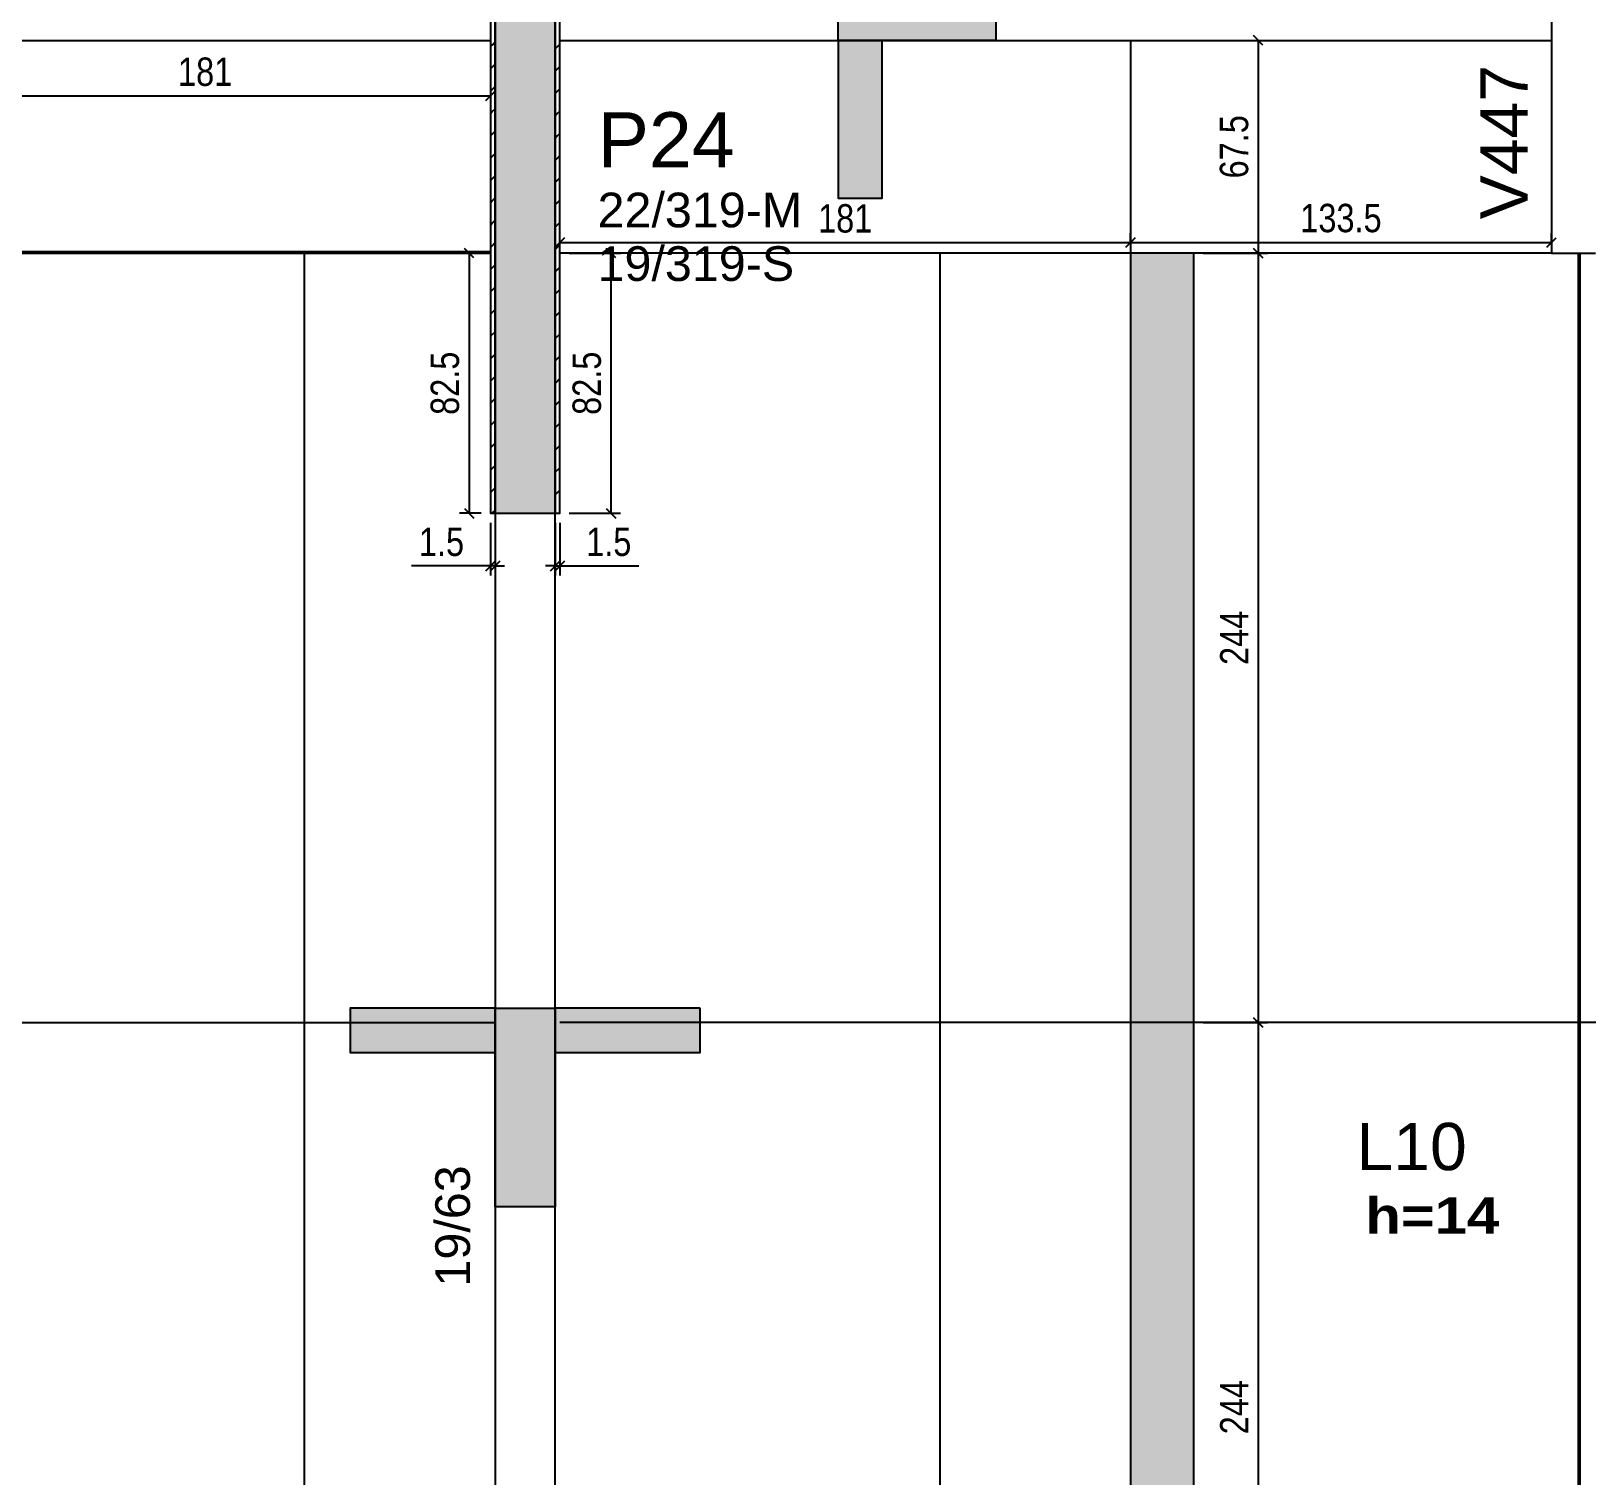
# Model space of a CAD drawing. Extents: x 3022 to 8661, y -614 to 3008.
# Drawn here: x 3818.4 to 4311.8, y 809 to 1267.2 of the extents above; entities that cross this region are included whole.
import ezdxf

# ---------------------------------------------------------------- set-up
doc = ezdxf.new("R2010")
doc.units = 0
doc.header["$PDMODE"] = 34
for name, color, linetype in [('COTA', 241, 'Continuous'), ('MTH-DIM-PILAR', 3, 'Continuous'), ('MTH-DIM-VIGA', 3, 'Continuous'), ('MTH-FACE-VIGA', 7, 'Continuous'), ('MTH-LINHA-SEÇÃO', 16, 'Continuous'), ('MTH-PILAR-SEGUE', 5, 'Continuous'), ('MTH-SOMBRA21', 150, 'Continuous'), ('MTH-SOMBRA25', 253, 'Continuous'), ('MTH-TIT1-PILAR', 5, 'Continuous'), ('MTH-TIT1-VIGA', 5, 'Continuous'), ('MTH-TXT-NEGRITO', 5, 'Continuous'), ('Painéis', 200, 'Continuous')]:
    doc.layers.add(name, color=color, linetype=linetype)
doc.layers.add('Hachura', color=251, linetype='Continuous', lineweight=9)
doc.styles.add('COTA TECNICA-50', font='techl___.ttf', dxfattribs={"height": 9})
doc.styles.add('TQS_ARIAL', font='arial.ttf')
doc.styles.add('TQS_ARIAL_BLACK', font='ariblk.ttf')
doc.dimstyles.new('COTA PAINEL-50', dxfattribs={"dimtxt": 9, "dimasz": 3, "dimexe": 3, "dimexo": 3, "dimgap": 3, "dimtad": 1, "dimdec": 1, "dimzin": 12, "dimdsep": 46, "dimtxsty": 'COTA TECNICA-50', "dimblk1": 'OBLIQUE', "dimblk2": 'OBLIQUE', "dimsah": 1, "dimcen": 0.9, "dimclrd": 4, "dimclre": 4, "dimclrt": 240, "dimadec": 1, "dimazin": 3, "dimtfac": 1, "dimtdec": 1, "dimtmove": 0, "dimatfit": 3, "dimfxl": 1, "dimtolj": 1, "dimtzin": 12, "dimarcsym": 0})

# ---------------------------------------------------------------- blocks, each defined once
blk = doc.blocks.new('_Oblique')
at = {"color": 0, "linetype": 'ByBlock', "lineweight": -2}
blk.add_line((-0.5, -0.5), (0.5, 0.5), dxfattribs=at)
blk = doc.blocks.new('*D74')
at = {"layer": 'COTA', "color": 4, "lineweight": -2, "transparency": 16777216}
for p, q in [((3783.08, 1261.25), (3783.08, 1243.66)), ((3964.08, 1261.25), (3964.08, 1243.66)), ((3783.08, 1246.66), (3964.08, 1246.66))]:
    blk.add_line(p, q, dxfattribs=at)
at = {"layer": 'Defpoints', "color": 0, "transparency": 16777216}
for p in [(3783.08, 1264.25), (3964.08, 1264.25), (3964.08, 1246.66)]:
    blk.add_point(p, dxfattribs=at)
at = {"layer": 'COTA', "color": 4, "lineweight": -2, "transparency": 16777216, "xscale": 3, "yscale": 3, "zscale": 3, "rotation": 180}
blk.add_blockref('_Oblique', (3783.08, 1246.66), dxfattribs=at)
at = {"layer": 'COTA', "color": 4, "lineweight": -2, "transparency": 16777216, "xscale": 3, "yscale": 3, "zscale": 3}
blk.add_blockref('_Oblique', (3964.08, 1246.66), dxfattribs=at)
at = {"layer": 'COTA', "color": 240, "transparency": 16777216, "insert": (3873.58, 1254.25), "char_height": 9, "attachment_point": 5, "style": 'COTA TECNICA-50'}
blk.add_mtext('\\A1;181', dxfattribs=at)
blk = doc.blocks.new('*D64')
at = {"layer": 'COTA', "color": 4, "lineweight": -2, "transparency": 16777216}
for p, q in [((3961.08, 1196.75), (3954.29, 1196.75)), ((3957.29, 1196.75), (3957.29, 1114.25)), ((3961.08, 1114.25), (3954.29, 1114.25))]:
    blk.add_line(p, q, dxfattribs=at)
at = {"layer": 'Defpoints', "color": 0, "transparency": 16777216}
for p in [(3964.08, 1196.75), (3957.29, 1114.25), (3964.08, 1114.25)]:
    blk.add_point(p, dxfattribs=at)
at = {"layer": 'COTA', "color": 4, "lineweight": -2, "transparency": 16777216, "xscale": 3, "yscale": 3, "zscale": 3}
for p, rotation in [((3957.29, 1196.75), 90), ((3957.29, 1114.25), 270)]:
    blk.add_blockref('_Oblique', p, dxfattribs=dict(at, rotation=rotation))
at = {"layer": 'COTA', "color": 240, "transparency": 16777216, "insert": (3949.67, 1155.5), "char_height": 9, "attachment_point": 5, "rotation": 90, "style": 'COTA TECNICA-50'}
blk.add_mtext('\\A1;82.5', dxfattribs=at)
blk = doc.blocks.new('*D55')
at = {"layer": 'COTA', "color": 4, "lineweight": -2, "transparency": 16777216}
for p, q in [((3964.08, 1111.25), (3964.08, 1094.56)), ((3965.58, 1111.25), (3965.58, 1094.56)), ((3964.08, 1097.56), (3939.02, 1097.56)), ((3965.58, 1097.56), (3964.08, 1097.56)), ((3965.58, 1097.56), (3968.58, 1097.56))]:
    blk.add_line(p, q, dxfattribs=at)
at = {"layer": 'Defpoints', "color": 0, "transparency": 16777216}
for p in [(3964.08, 1114.25), (3965.58, 1114.25), (3964.08, 1097.56)]:
    blk.add_point(p, dxfattribs=at)
at = {"layer": 'COTA', "color": 4, "lineweight": -2, "transparency": 16777216, "xscale": 3, "yscale": 3, "zscale": 3}
blk.add_blockref('_Oblique', (3964.08, 1097.56), dxfattribs=at)
at = {"layer": 'COTA', "color": 4, "lineweight": -2, "transparency": 16777216, "xscale": 3, "yscale": 3, "zscale": 3, "rotation": 180}
blk.add_blockref('_Oblique', (3965.58, 1097.56), dxfattribs=at)
at = {"layer": 'COTA', "color": 240, "transparency": 16777216, "insert": (3948.55, 1105.16), "char_height": 9, "attachment_point": 5, "style": 'COTA TECNICA-50'}
blk.add_mtext('\\A1;1.5', dxfattribs=at)
blk = doc.blocks.new('*D266')
at = {"layer": 'COTA', "color": 4, "lineweight": -2, "transparency": 16777216}
for p, q in [((4170.08, 1264.25), (4210.56, 1264.25)), ((4207.56, 1264.25), (4207.56, 1196.75)), ((4190.08, 1196.75), (4210.56, 1196.75))]:
    blk.add_line(p, q, dxfattribs=at)
at = {"layer": 'Defpoints', "color": 0, "transparency": 16777216}
for p in [(4167.08, 1264.25), (4187.08, 1196.75), (4207.56, 1196.75)]:
    blk.add_point(p, dxfattribs=at)
at = {"layer": 'COTA', "color": 4, "lineweight": -2, "transparency": 16777216, "xscale": 3, "yscale": 3, "zscale": 3}
for p, rotation in [((4207.56, 1264.25), 90), ((4207.56, 1196.75), 270)]:
    blk.add_blockref('_Oblique', p, dxfattribs=dict(at, rotation=rotation))
at = {"layer": 'COTA', "color": 240, "transparency": 16777216, "insert": (4199.96, 1230.5), "char_height": 9, "attachment_point": 5, "rotation": 90, "style": 'COTA TECNICA-50'}
blk.add_mtext('\\A1;67.5', dxfattribs=at)
blk = doc.blocks.new('*D267')
at = {"layer": 'COTA', "color": 4, "lineweight": -2, "transparency": 16777216}
for p, q in [((4190.08, 1196.75), (4210.56, 1196.75)), ((4207.56, 1196.75), (4207.56, 952.75)), ((4206.64, 952.75), (4210.56, 952.75))]:
    blk.add_line(p, q, dxfattribs=at)
at = {"layer": 'Defpoints', "color": 0, "transparency": 16777216}
for p in [(4187.08, 1196.75), (4203.64, 952.75), (4207.56, 952.75)]:
    blk.add_point(p, dxfattribs=at)
at = {"layer": 'COTA', "color": 4, "lineweight": -2, "transparency": 16777216, "xscale": 3, "yscale": 3, "zscale": 3}
for p, rotation in [((4207.56, 1196.75), 90), ((4207.56, 952.75), 270)]:
    blk.add_blockref('_Oblique', p, dxfattribs=dict(at, rotation=rotation))
at = {"layer": 'COTA', "color": 240, "transparency": 16777216, "insert": (4199.99, 1074.75), "char_height": 9, "attachment_point": 5, "rotation": 90, "style": 'COTA TECNICA-50'}
blk.add_mtext('\\A1;244', dxfattribs=at)
blk = doc.blocks.new('*D262')
at = {"layer": 'COTA', "color": 4, "lineweight": -2, "transparency": 16777216}
for p, q in [((3986.08, 1199.75), (3986.08, 1203.15)), ((3986.08, 1200.15), (4167.08, 1200.15)), ((4167.08, 1199.75), (4167.08, 1203.15))]:
    blk.add_line(p, q, dxfattribs=at)
at = {"layer": 'Defpoints', "color": 0, "transparency": 16777216}
for p in [(4167.08, 1200.15), (3986.08, 1196.75), (4167.08, 1196.75)]:
    blk.add_point(p, dxfattribs=at)
at = {"layer": 'COTA', "color": 4, "lineweight": -2, "transparency": 16777216, "xscale": 3, "yscale": 3, "zscale": 3, "rotation": 180}
blk.add_blockref('_Oblique', (3986.08, 1200.15), dxfattribs=at)
at = {"layer": 'COTA', "color": 4, "lineweight": -2, "transparency": 16777216, "xscale": 3, "yscale": 3, "zscale": 3}
blk.add_blockref('_Oblique', (4167.08, 1200.15), dxfattribs=at)
at = {"layer": 'COTA', "color": 240, "transparency": 16777216, "insert": (4076.58, 1207.73), "char_height": 9, "attachment_point": 5, "style": 'COTA TECNICA-50'}
blk.add_mtext('\\A1;181', dxfattribs=at)
blk = doc.blocks.new('*D263')
at = {"layer": 'COTA', "color": 4, "lineweight": -2, "transparency": 16777216}
for p, q in [((4167.08, 1199.75), (4167.08, 1203.15)), ((4167.08, 1200.15), (4300.58, 1200.15)), ((4300.58, 1199.75), (4300.58, 1203.15))]:
    blk.add_line(p, q, dxfattribs=at)
at = {"layer": 'Defpoints', "color": 0, "transparency": 16777216}
for p in [(4300.58, 1200.15), (4167.08, 1196.75), (4300.58, 1196.75)]:
    blk.add_point(p, dxfattribs=at)
at = {"layer": 'COTA', "color": 4, "lineweight": -2, "transparency": 16777216, "xscale": 3, "yscale": 3, "zscale": 3, "rotation": 180}
blk.add_blockref('_Oblique', (4167.08, 1200.15), dxfattribs=at)
at = {"layer": 'COTA', "color": 4, "lineweight": -2, "transparency": 16777216, "xscale": 3, "yscale": 3, "zscale": 3}
blk.add_blockref('_Oblique', (4300.58, 1200.15), dxfattribs=at)
at = {"layer": 'COTA', "color": 240, "transparency": 16777216, "insert": (4233.83, 1207.84), "char_height": 9, "attachment_point": 5, "style": 'COTA TECNICA-50'}
blk.add_mtext('\\A1;133.5', dxfattribs=at)
blk = doc.blocks.new('*D264')
at = {"layer": 'COTA', "color": 4, "lineweight": -2, "transparency": 16777216}
for p, q in [((3989.08, 1196.75), (4005.29, 1196.75)), ((4002.29, 1196.75), (4002.29, 1114.25)), ((3989.08, 1114.25), (4005.29, 1114.25))]:
    blk.add_line(p, q, dxfattribs=at)
at = {"layer": 'Defpoints', "color": 0, "transparency": 16777216}
for p in [(3986.08, 1196.75), (3986.08, 1114.25), (4002.29, 1114.25)]:
    blk.add_point(p, dxfattribs=at)
at = {"layer": 'COTA', "color": 4, "lineweight": -2, "transparency": 16777216, "xscale": 3, "yscale": 3, "zscale": 3}
for p, rotation in [((4002.29, 1196.75), 90), ((4002.29, 1114.25), 270)]:
    blk.add_blockref('_Oblique', p, dxfattribs=dict(at, rotation=rotation))
at = {"layer": 'COTA', "color": 240, "transparency": 16777216, "insert": (3994.67, 1155.5), "char_height": 9, "attachment_point": 5, "rotation": 90, "style": 'COTA TECNICA-50'}
blk.add_mtext('\\A1;82.5', dxfattribs=at)
blk = doc.blocks.new('*D265')
at = {"layer": 'COTA', "color": 4, "lineweight": -2, "transparency": 16777216}
for p, q in [((3984.58, 1111.25), (3984.58, 1094.56)), ((3986.08, 1111.25), (3986.08, 1094.56)), ((3984.58, 1097.56), (3981.58, 1097.56)), ((3984.58, 1097.56), (3986.08, 1097.56)), ((3986.08, 1097.56), (4011.13, 1097.56))]:
    blk.add_line(p, q, dxfattribs=at)
at = {"layer": 'Defpoints', "color": 0, "transparency": 16777216}
for p in [(3984.58, 1114.25), (3986.08, 1114.25), (3986.08, 1097.56)]:
    blk.add_point(p, dxfattribs=at)
at = {"layer": 'COTA', "color": 4, "lineweight": -2, "transparency": 16777216, "xscale": 3, "yscale": 3, "zscale": 3}
blk.add_blockref('_Oblique', (3984.58, 1097.56), dxfattribs=at)
at = {"layer": 'COTA', "color": 4, "lineweight": -2, "transparency": 16777216, "xscale": 3, "yscale": 3, "zscale": 3, "rotation": 180}
blk.add_blockref('_Oblique', (3986.08, 1097.56), dxfattribs=at)
at = {"layer": 'COTA', "color": 240, "transparency": 16777216, "insert": (4001.6, 1105.16), "char_height": 9, "attachment_point": 5, "style": 'COTA TECNICA-50'}
blk.add_mtext('\\A1;1.5', dxfattribs=at)
blk = doc.blocks.new('*D272')
at = {"layer": 'COTA', "color": 4, "lineweight": -2, "transparency": 16777216}
for p, q in [((4190.08, 952.75), (4210.56, 952.75)), ((4207.56, 952.75), (4207.56, 708.75)), ((4190.08, 708.75), (4210.56, 708.75))]:
    blk.add_line(p, q, dxfattribs=at)
at = {"layer": 'Defpoints', "color": 0, "transparency": 16777216}
for p in [(4187.08, 952.75), (4187.08, 708.75), (4207.56, 708.75)]:
    blk.add_point(p, dxfattribs=at)
at = {"layer": 'COTA', "color": 4, "lineweight": -2, "transparency": 16777216, "xscale": 3, "yscale": 3, "zscale": 3}
for p, rotation in [((4207.56, 952.75), 90), ((4207.56, 708.75), 270)]:
    blk.add_blockref('_Oblique', p, dxfattribs=dict(at, rotation=rotation))
at = {"layer": 'COTA', "color": 240, "transparency": 16777216, "insert": (4199.99, 830.75), "char_height": 9, "attachment_point": 5, "rotation": 90, "style": 'COTA TECNICA-50'}
blk.add_mtext('\\A1;244', dxfattribs=at)

msp = doc.modelspace()

# ---------------------------------------------------------------- hatches: boundary and pattern name
at = {"layer": 'Hachura'}
h = msp.add_hatch(color=256, dxfattribs=at)
h.dxf.hatch_style = 1
h.paths.add_polyline_path([(4187.08, 952.75), (4167.08, 952.75), (4167.08, 1196.75), (4187.08, 1196.75)])
h.paths.add_polyline_path([(4187.08, 708.75), (4167.08, 708.75), (4167.08, 952.75), (4187.08, 952.75)])
h.paths.add_polyline_path([(4187.08, 464.75), (4167.08, 464.75), (4167.08, 708.75), (4187.08, 708.75)])
h.paths.add_polyline_path([(4390.08, 464.75), (4370.08, 464.75), (4370.08, 708.75), (4390.08, 708.75)])
h.paths.add_polyline_path([(4390.08, 708.75), (4370.08, 708.75), (4370.08, 952.75), (4390.08, 952.75)])
h.paths.add_polyline_path([(4390.08, 952.75), (4370.08, 952.75), (4370.08, 1196.75), (4390.08, 1196.75)])

# ---------------------------------------------------------------- linework, layer by layer
at = {"layer": 'MTH-FACE-VIGA', "linetype": 'Continuous'}
for p, q in [((4300.58, 1336.75), (4300.58, 1264.25)), ((3425.58, 1264.25), (3964.08, 1264.25)), ((3964.78, 1262.96), (3965.58, 1263.76)), ((3986.08, 1264.25), (4300.58, 1264.25)), ((4300.58, 1264.25), (4300.58, 1210.75)), ((3964.08, 1262.26), (3964.78, 1262.96)), ((3984.58, 1261.54), (3985.27, 1262.24)), ((3985.27, 1262.24), (3986.08, 1263.04)), ((3964.08, 1255.19), (3964.74, 1255.85)), ((3964.74, 1255.85), (3965.58, 1256.69)), ((3984.58, 1254.47), (3985.24, 1255.13)), ((3985.24, 1255.13), (3986.08, 1255.97)), ((3964.08, 1248.11), (3964.71, 1248.75)), ((3964.71, 1248.75), (3965.58, 1249.61)), ((3985.21, 1248.03), (3986.08, 1248.9)), ((3984.58, 1247.4), (3985.21, 1248.03)), ((3964.08, 1241.04), (3964.67, 1241.64)), ((3964.67, 1241.64), (3965.58, 1242.54)), ((3984.58, 1240.33), (3985.17, 1240.93)), ((3985.17, 1240.93), (3986.08, 1241.83)), ((3964.08, 1233.97), (3964.64, 1234.54)), ((3964.64, 1234.54), (3965.58, 1235.47)), ((3984.58, 1233.26), (3985.14, 1233.82)), ((3985.14, 1233.82), (3986.08, 1234.76)), ((3964.08, 1226.9), (3964.61, 1227.43)), ((3964.61, 1227.43), (3965.58, 1228.4)), ((3984.58, 1226.19), (3985.1, 1226.72)), ((3985.1, 1226.72), (3986.08, 1227.69)), ((3964.08, 1219.83), (3964.57, 1220.33)), ((3964.57, 1220.33), (3965.58, 1221.33)), ((3984.58, 1219.12), (3985.07, 1219.61)), ((3985.07, 1219.61), (3986.08, 1220.62)), ((3964.54, 1213.22), (3965.58, 1214.26)), ((3964.08, 1212.76), (3964.54, 1213.22)), ((3984.58, 1212.05), (3985.04, 1212.51)), ((3985.04, 1212.51), (3986.08, 1213.55)), ((4300.58, 1210.75), (4300.58, 1196.75)), ((3964.08, 1205.69), (3964.51, 1206.12)), ((3964.51, 1206.12), (3965.58, 1207.19)), ((3984.58, 1204.97), (3985, 1205.4)), ((3985, 1205.4), (3986.08, 1206.47)), ((3964.47, 1199.02), (3965.58, 1200.12)), ((3984.97, 1198.3), (3986.08, 1199.4)), ((3964.08, 1198.62), (3964.47, 1199.02)), ((3984.58, 1197.9), (3984.97, 1198.3)), ((4300.58, 1196.75), (4314.58, 1196.75)), ((3964.08, 1191.55), (3964.44, 1191.91)), ((3964.44, 1191.91), (3965.58, 1193.05)), ((3984.58, 1190.83), (3984.94, 1191.19)), ((3984.94, 1191.19), (3986.08, 1192.33)), ((3964.08, 1184.47), (3964.41, 1184.81)), ((3964.41, 1184.81), (3965.58, 1185.97)), ((3984.9, 1184.09), (3986.08, 1185.26)), ((3984.58, 1183.76), (3984.9, 1184.09)), ((3964.08, 1177.4), (3964.37, 1177.7)), ((3964.37, 1177.7), (3965.58, 1178.9)), ((3984.58, 1176.69), (3984.87, 1176.99)), ((3984.87, 1176.99), (3986.08, 1178.19)), ((3964.08, 1170.33), (3964.34, 1170.6)), ((3964.34, 1170.6), (3965.58, 1171.83)), ((3984.58, 1169.62), (3984.84, 1169.88)), ((3984.84, 1169.88), (3986.08, 1171.12)), ((3964.31, 1163.49), (3965.58, 1164.76)), ((3964.08, 1163.26), (3964.31, 1163.49)), ((3984.58, 1162.55), (3984.8, 1162.78)), ((3984.8, 1162.78), (3986.08, 1164.05)), ((3964.08, 1156.19), (3964.27, 1156.39)), ((3964.27, 1156.39), (3965.58, 1157.69)), ((3984.58, 1155.48), (3984.77, 1155.67)), ((3984.77, 1155.67), (3986.08, 1156.98)), ((3964.24, 1149.28), (3965.58, 1150.62)), ((3984.74, 1148.57), (3986.08, 1149.91)), ((3964.08, 1149.12), (3964.24, 1149.28)), ((3984.58, 1148.41), (3984.74, 1148.57)), ((3964.08, 1142.05), (3964.21, 1142.18)), ((3964.21, 1142.18), (3965.58, 1143.55)), ((3984.58, 1141.34), (3984.7, 1141.46)), ((3984.7, 1141.46), (3986.08, 1142.84)), ((3964.08, 1134.98), (3964.17, 1135.08)), ((3964.17, 1135.08), (3965.58, 1136.48)), ((3984.67, 1134.36), (3986.08, 1135.76)), ((3984.58, 1134.26), (3984.67, 1134.36)), ((3964.08, 1127.91), (3964.14, 1127.97)), ((3964.14, 1127.97), (3965.58, 1129.41)), ((3984.58, 1127.19), (3984.64, 1127.25)), ((3984.64, 1127.25), (3986.08, 1128.69)), ((3964.08, 1120.84), (3964.11, 1120.87)), ((3964.11, 1120.87), (3965.58, 1122.34)), ((3984.58, 1120.12), (3984.6, 1120.15)), ((3984.6, 1120.15), (3986.08, 1121.62)), ((3964.56, 1114.25), (3965.58, 1115.26)), ((3965.58, 1114.25), (3965.58, 607.75)), ((3984.58, 690.75), (3984.58, 1114.25)), ((3985.78, 1114.25), (3986.08, 1114.55))]:
    msp.add_line(p, q, dxfattribs=at)
for points in [[(3965.58, 1433.25), (3964.08, 1433.25), (3964.08, 1114.25), (3965.58, 1114.25), (3965.58, 1433.25)], [(3986.08, 1433.25), (3984.58, 1433.25), (3984.58, 1114.25), (3986.08, 1114.25), (3986.08, 1433.25)]]:
    msp.add_lwpolyline(points, dxfattribs=at)
at = {"layer": 'MTH-LINHA-SEÇÃO', "linetype": 'Continuous'}
for points in [[(4124.32, 1264.25), (4074.32, 1264.25), (4074.32, 1283.25), (4124.32, 1283.25), (4124.32, 1264.25)], [(4074.32, 1264.25), (4074.32, 1214.25), (4088.32, 1214.25), (4088.32, 1264.25), (4074.32, 1264.25)], [(3965.58, 957.29), (3919.58, 957.29), (3919.58, 943.29), (3965.58, 943.29), (3965.58, 957.29)], [(3965.58, 894.29), (3965.58, 957.29), (3984.58, 957.29), (3984.58, 894.29), (3965.58, 894.29)], [(4030.58, 957.29), (3984.58, 957.29), (3984.58, 943.29), (4030.58, 943.29), (4030.58, 957.29)]]:
    msp.add_lwpolyline(points, dxfattribs=at)
at = {"layer": 'MTH-PILAR-SEGUE', "linetype": 'Continuous'}
msp.add_lwpolyline([(3965.58, 1114.25), (3984.58, 1114.25), (3984.58, 1433.25), (3965.58, 1433.25), (3965.58, 1114.25)], dxfattribs=at)
at = {"layer": 'MTH-SOMBRA21', "linetype": 'Continuous'}
for points in [[(4124.32, 1264.25), (4074.32, 1264.25), (4074.32, 1283.25)], [(4124.32, 1264.25), (4074.32, 1283.25), (4124.32, 1283.25)], [(4124.32, 1264.25), (4124.32, 1283.25), (4124.32, 1264.25)], [(4074.32, 1264.25), (4074.32, 1214.25), (4088.32, 1214.25)], [(4074.32, 1264.25), (4088.32, 1214.25), (4088.32, 1264.25)], [(4074.32, 1264.25), (4088.32, 1264.25), (4074.32, 1264.25)], [(3965.58, 957.29), (3919.58, 957.29), (3919.58, 943.29)], [(3965.58, 957.29), (3919.58, 943.29), (3965.58, 943.29)], [(3965.58, 957.29), (3965.58, 943.29), (3965.58, 957.29)], [(3965.58, 894.29), (3965.58, 957.29), (3984.58, 957.29)], [(3965.58, 894.29), (3984.58, 957.29), (3984.58, 894.29)], [(4030.58, 957.29), (3984.58, 957.29), (3984.58, 943.29)], [(4030.58, 957.29), (3984.58, 943.29), (4030.58, 943.29)], [(4030.58, 957.29), (4030.58, 943.29), (4030.58, 957.29)], [(3965.58, 894.29), (3984.58, 894.29), (3965.58, 894.29)]]:
    msp.add_solid(points, dxfattribs=at)
at = {"layer": 'MTH-SOMBRA25', "linetype": 'Continuous'}
for points in [[(3965.58, 1114.25), (3984.58, 1114.25), (3984.58, 1433.25)], [(3965.58, 1114.25), (3984.58, 1433.25), (3965.58, 1433.25)], [(3965.58, 1114.25), (3965.58, 1433.25), (3965.58, 1114.25)]]:
    msp.add_solid(points, dxfattribs=at)
at = {"layer": 'Painéis'}
for p, q in [((4167.08, 1264.25), (4167.08, 464.75)), ((3425.58, 1197.25), (3964.08, 1197.25)), ((3425.58, 1196.75), (3964.08, 1196.75)), ((3905.08, 464.75), (3905.08, 1196.75)), ((4300.58, 1196.75), (3986.08, 1196.75)), ((4106.58, 1196.75), (4106.58, 464.75)), ((4187.08, 1196.75), (4187.08, 407.75)), ((4309.08, 1196.75), (4309.08, 464.75)), ((4309.58, 1196.75), (4309.58, 464.75)), ((3474.08, 952.75), (3965.58, 952.75)), ((4474.08, 952.75), (3986.08, 952.75))]:
    msp.add_line(p, q, dxfattribs=at)

# ---------------------------------------------------------------- texts
at = {"layer": 'MTH-DIM-PILAR', "linetype": 'Continuous', "style": 'TQS_ARIAL'}
for s, p in [('22/319-M', (3998.04, 1204.95)), ('19/319-S', (3998.04, 1187.95))]:
    msp.add_text(s, height=11, dxfattribs=at).set_placement(p)
at = {"layer": 'MTH-DIM-VIGA', "linetype": 'Continuous', "style": 'TQS_ARIAL'}
msp.add_text('19/63', height=11, rotation=90, dxfattribs=at).set_placement((3957.58, 869.01))
at = {"layer": 'MTH-TIT1-PILAR', "linetype": 'Continuous', "style": 'TQS_ARIAL'}
msp.add_text('P24', height=17.5, dxfattribs=at).set_placement((3998.04, 1223.95))
at = {"layer": 'MTH-TIT1-VIGA', "linetype": 'Continuous', "style": 'TQS_ARIAL'}
msp.add_text('V447', height=15, rotation=90, dxfattribs=at).set_placement((4293.08, 1207.5))
msp.add_text('L10', height=15, dxfattribs=at).set_placement((4238.78, 905.93))
at = {"layer": 'MTH-TXT-NEGRITO', "color": 3, "linetype": 'Continuous', "style": 'TQS_ARIAL_BLACK'}
msp.add_text('h=14', height=11.5, dxfattribs=at).set_placement((4241.59, 885.77))

# ---------------------------------------------------------------- dimensions: what is measured, and where the dimension line sits
at = {"layer": 'COTA'}
for base, p1, p2, picture, middle in [((3964.08, 1246.66), (3783.08, 1264.25), (3964.08, 1264.25), '*D74', (3873.58, 1254.25)), ((4300.58, 1200.15), (4167.08, 1196.75), (4300.58, 1196.75), '*D263', (4233.83, 1207.84))]:
    dim = msp.add_linear_dim(base=base, p1=p1, p2=p2, dimstyle='COTA PAINEL-50', override={"dimtmove": 1}, dxfattribs=at)
    dim.commit()
    dim.dimension.update_dxf_attribs({"geometry": picture, "text_midpoint": middle})
for base, p1, p2, picture, middle in [((4207.56, 1196.75), (4167.08, 1264.25), (4187.08, 1196.75), '*D266', (4199.96, 1230.5)), ((3957.29, 1114.25), (3964.08, 1196.75), (3964.08, 1114.25), '*D64', (3949.67, 1155.5)), ((4002.29, 1114.25), (3986.08, 1196.75), (3986.08, 1114.25), '*D264', (3994.67, 1155.5))]:
    dim = msp.add_linear_dim(base=base, p1=p1, p2=p2, angle=270, dimstyle='COTA PAINEL-50', dxfattribs=at)
    dim.commit()
    dim.dimension.update_dxf_attribs({"geometry": picture, "text_midpoint": middle})
for base, p1, p2, picture, middle in [((4167.08, 1200.15), (3986.08, 1196.75), (4167.08, 1196.75), '*D262', (4076.58, 1207.73)), ((3964.08, 1097.56), (3965.58, 1114.25), (3964.08, 1114.25), '*D55', (3948.55, 1105.16)), ((3986.08, 1097.56), (3984.58, 1114.25), (3986.08, 1114.25), '*D265', (4001.6, 1105.16))]:
    dim = msp.add_linear_dim(base=base, p1=p1, p2=p2, dimstyle='COTA PAINEL-50', dxfattribs=at)
    dim.commit()
    dim.dimension.update_dxf_attribs({"geometry": picture, "text_midpoint": middle})
for base, p1, p2, picture, middle in [((4207.56, 952.75), (4187.08, 1196.75), (4203.64, 952.75), '*D267', (4199.99, 1074.75)), ((4207.56, 708.75), (4187.08, 952.75), (4187.08, 708.75), '*D272', (4199.99, 830.75))]:
    dim = msp.add_linear_dim(base=base, p1=p1, p2=p2, angle=270, dimstyle='COTA PAINEL-50', override={"dimtmove": 1}, dxfattribs=at)
    dim.commit()
    dim.dimension.update_dxf_attribs({"geometry": picture, "text_midpoint": middle})

doc.saveas('drawing.dxf')
